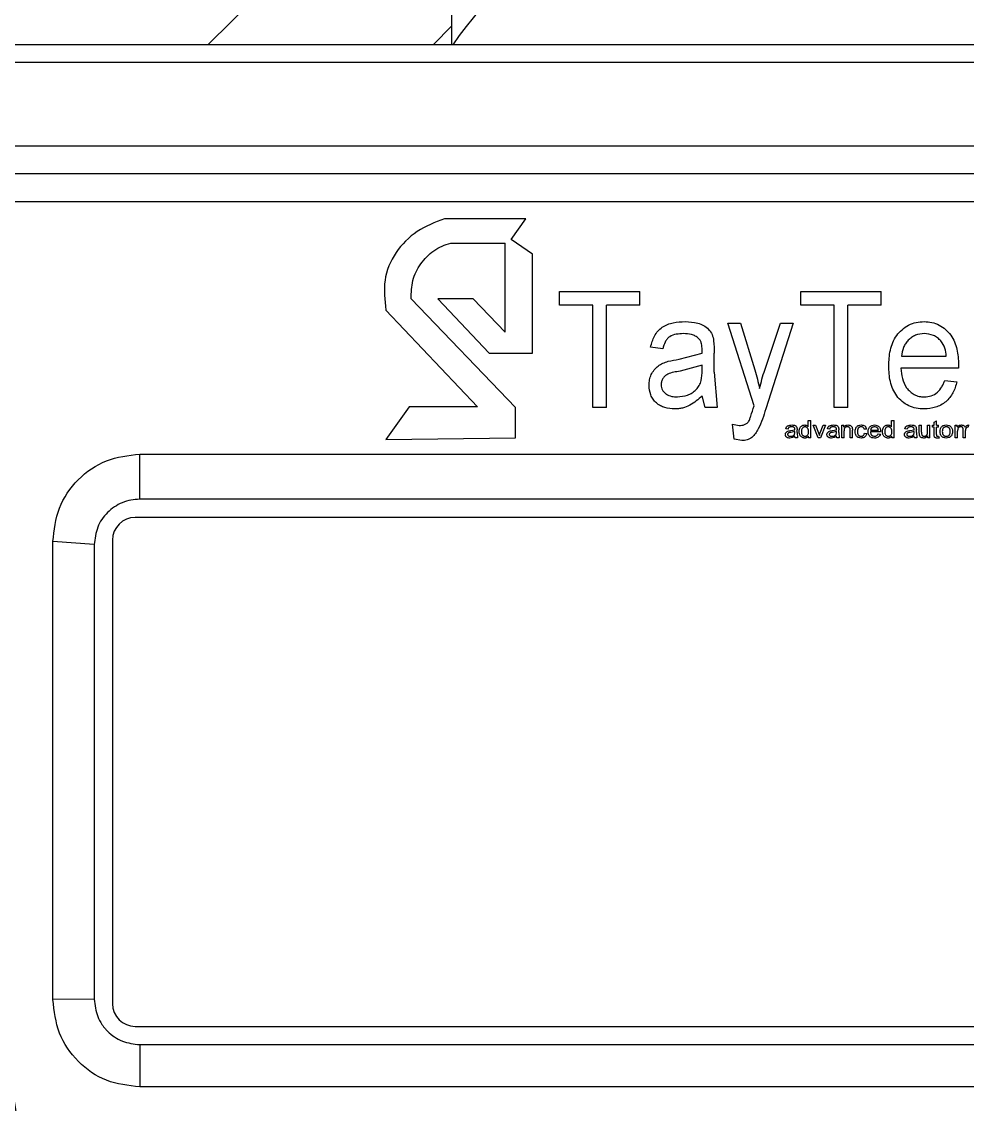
# Model space of a CAD drawing. Extents: x 75 to 2075, y 25 to 1460.
# Drawn here: x 570.6 to 630, y 902.1 to 970.2 of the extents above; entities that cross this region are included whole.
import ezdxf

# ---------------------------------------------------------------- set-up
doc = ezdxf.new("R2010")
doc.units = 0
doc.header["$LTSCALE"] = 5
doc.linetypes.add('SLD-KATı', pattern=[0])
doc.layers.get('0').update_dxf_attribs({"linetype": 'CONTINUOUS'})

msp = doc.modelspace()

# ---------------------------------------------------------------- linework, layer by layer
at = {"color": 7, "linetype": 'SLD-KATı'}
for p, q in [((595.121, 981.556), (582.281, 968.717)), ((597.615, 968.717), (597.615, 969.908)), ((679.424, 968.717), (553.71, 968.717)), ((679.424, 967.591), (553.71, 967.591)), ((567.815, 962.359), (665.319, 962.359)), ((567.815, 960.616), (665.319, 960.616)), ((665.319, 958.841), (567.815, 958.841)), ((602.262, 957.775), (597.138, 957.775)), ((601.338, 956.479), (602.262, 957.775)), ((602.668, 955.55), (601.338, 956.479)), ((597.539, 956.234), (600.963, 956.234)), ((600.963, 950.655), (600.963, 956.234)), ((602.668, 949.329), (602.668, 955.55)), ((604.38, 953.199), (609.431, 953.199)), ((604.38, 952.349), (604.38, 953.199)), ((609.431, 952.349), (609.431, 953.199)), ((619.533, 953.199), (624.584, 953.199)), ((619.533, 952.349), (619.533, 953.199)), ((624.584, 952.349), (624.584, 953.199)), ((601.617, 945.913), (595.052, 952.742)), ((598.956, 952.742), (596.729, 952.742)), ((596.729, 952.742), (599.959, 949.329)), ((600.963, 950.655), (598.956, 952.742)), ((606.477, 952.349), (604.38, 952.349)), ((606.477, 945.913), (606.477, 952.349)), ((609.431, 952.349), (607.335, 952.349)), ((607.335, 945.913), (607.335, 952.349)), ((621.63, 952.349), (619.533, 952.349)), ((621.63, 945.913), (621.63, 952.349)), ((624.584, 952.349), (622.487, 952.349)), ((622.487, 945.913), (622.487, 952.349)), ((593.461, 952.037), (599.226, 945.942)), ((614.959, 951.214), (615.752, 951.214)), ((616.601, 946.012), (614.959, 951.214)), ((615.752, 951.214), (616.644, 948.283)), ((617.271, 948.264), (618.261, 951.214)), ((619.056, 951.214), (617.337, 945.822)), ((618.261, 951.214), (619.056, 951.214)), ((610.861, 949.606), (610.098, 949.7)), ((613.338, 949.322), (613.338, 949.538)), ((599.959, 949.329), (602.668, 949.329)), ((611.885, 948.943), (613.338, 949.322)), ((614.101, 948.125), (614.101, 949.317)), ((625.875, 949.133), (628.682, 949.133)), ((613.338, 948.565), (611.957, 948.186)), ((613.338, 948.249), (613.338, 948.565)), ((614.101, 948.125), (614.291, 945.913)), ((629.444, 948.375), (625.823, 948.375)), ((629.449, 948.609), (629.444, 948.375)), ((628.586, 947.618), (629.349, 947.523)), ((613.529, 945.913), (613.338, 946.644)), ((594.924, 945.942), (593.461, 943.906)), ((599.226, 945.942), (594.924, 945.942)), ((601.617, 944.001), (601.617, 945.913)), ((607.335, 945.913), (606.477, 945.913)), ((614.291, 945.913), (613.529, 945.913)), ((622.487, 945.913), (621.63, 945.913)), ((615.244, 944.87), (615.655, 944.775)), ((615.34, 943.922), (615.244, 944.87)), ((620.008, 945.096), (620.165, 945.096)), ((620.008, 944.699), (620.008, 945.096)), ((620.165, 944.001), (620.165, 945.096)), ((620.317, 944.797), (620.466, 944.797)), ((620.626, 944.001), (620.317, 944.797)), ((620.466, 944.797), (620.647, 944.319)), ((620.753, 944.31), (620.937, 944.797)), ((621.086, 944.797), (620.777, 944.001)), ((620.937, 944.797), (621.086, 944.797)), ((622.11, 944.797), (622.238, 944.797)), ((622.11, 944.001), (622.11, 944.797)), ((622.238, 944.684), (622.238, 944.797)), ((625.24, 945.096), (625.397, 945.096)), ((625.24, 944.699), (625.24, 945.096)), ((625.397, 944.001), (625.397, 945.096)), ((626.984, 944.797), (627.127, 944.797)), ((626.984, 944.306), (626.984, 944.797)), ((627.127, 944.357), (627.127, 944.797)), ((627.499, 944.797), (627.656, 944.797)), ((627.499, 944.372), (627.499, 944.797)), ((627.656, 944.001), (627.656, 944.797)), ((627.813, 944.797), (627.913, 944.797)), ((627.813, 944.684), (627.813, 944.797)), ((627.913, 944.997), (628.056, 945.082)), ((627.913, 944.797), (627.913, 944.997)), ((628.056, 944.797), (628.056, 945.082)), ((628.056, 944.797), (628.199, 944.797)), ((628.199, 944.684), (628.199, 944.797)), ((629.243, 944.797), (629.371, 944.797)), ((629.243, 944.001), (629.243, 944.797)), ((629.371, 944.685), (629.371, 944.797)), ((618.736, 944.556), (618.593, 944.57)), ((618.903, 944.456), (619.165, 944.513)), ((619.165, 944.399), (618.919, 944.342)), ((619.165, 944.513), (619.165, 944.545)), ((619.165, 944.352), (619.165, 944.399)), ((619.193, 944.001), (619.165, 944.111)), ((619.308, 944.333), (619.308, 944.512)), ((619.308, 944.333), (619.336, 944.001)), ((620.023, 944.001), (620.023, 944.108)), ((620.647, 944.319), (620.702, 944.158)), ((620.702, 944.158), (620.753, 944.31)), ((621.352, 944.556), (621.209, 944.57)), ((621.519, 944.456), (621.781, 944.513)), ((621.781, 944.399), (621.535, 944.342)), ((621.781, 944.513), (621.781, 944.545)), ((621.781, 944.352), (621.781, 944.399)), ((621.809, 944.001), (621.781, 944.111)), ((621.924, 944.333), (621.924, 944.512)), ((621.924, 944.333), (621.952, 944.001)), ((622.253, 944.001), (622.253, 944.436)), ((622.638, 944.001), (622.638, 944.485)), ((622.781, 944.001), (622.781, 944.489)), ((623.668, 944.556), (623.525, 944.541)), ((623.539, 944.3), (623.682, 944.286)), ((624.554, 944.371), (623.911, 944.371)), ((623.92, 944.485), (624.411, 944.485)), ((624.397, 944.257), (624.54, 944.243)), ((624.555, 944.406), (624.554, 944.371)), ((625.254, 944.001), (625.254, 944.108)), ((626.226, 944.556), (626.084, 944.57)), ((626.394, 944.456), (626.655, 944.513)), ((626.655, 944.399), (626.41, 944.342)), ((626.655, 944.513), (626.655, 944.545)), ((626.655, 944.352), (626.655, 944.399)), ((626.684, 944.001), (626.655, 944.111)), ((626.798, 944.333), (626.798, 944.512)), ((626.798, 944.333), (626.827, 944.001)), ((627.513, 944.001), (627.513, 944.119)), ((627.913, 944.684), (627.813, 944.684)), ((627.913, 944.229), (627.913, 944.684)), ((628.056, 944.212), (628.056, 944.684)), ((628.199, 944.684), (628.056, 944.684)), ((628.137, 944.101), (628.199, 944.101)), ((628.199, 944.101), (628.228, 943.987)), ((629.386, 944.001), (629.386, 944.414)), ((629.743, 944.001), (629.743, 944.518)), ((629.886, 944.001), (629.886, 944.464)), ((593.461, 943.906), (601.617, 944.001)), ((615.827, 943.827), (615.34, 943.922)), ((619.336, 944.001), (619.193, 944.001)), ((620.165, 944.001), (620.023, 944.001)), ((620.777, 944.001), (620.626, 944.001)), ((621.952, 944.001), (621.809, 944.001)), ((622.253, 944.001), (622.11, 944.001)), ((622.781, 944.001), (622.638, 944.001)), ((625.397, 944.001), (625.254, 944.001)), ((626.827, 944.001), (626.684, 944.001)), ((627.656, 944.001), (627.513, 944.001)), ((628.228, 943.987), (628.118, 943.987)), ((629.386, 944.001), (629.243, 944.001)), ((629.886, 944.001), (629.743, 944.001)), ((577.996, 942.978), (655.139, 942.978)), ((577.996, 940.145), (577.996, 942.978)), ((655.139, 940.145), (577.996, 940.145)), ((655.424, 939.002), (577.71, 939.002)), ((572.538, 908.695), (572.538, 937.479)), ((575.139, 937.288), (572.538, 937.479)), ((575.139, 937.288), (575.139, 908.717)), ((576.281, 937.574), (576.281, 908.431)), ((575.139, 908.717), (572.538, 908.695)), ((577.71, 907.002), (655.424, 907.002)), ((577.996, 905.859), (577.996, 903.197)), ((577.996, 905.859), (655.139, 905.859)), ((655.139, 903.197), (577.996, 903.197))]:
    msp.add_line(p, q, dxfattribs=at)
at = {"color": 8, "linetype": 'SLD-KATı'}
msp.add_line((596.424, 968.717), (597.615, 969.908), dxfattribs=at)
at = {"color": 7, "linetype": 'SLD-KATı'}
for centre, radius, start, end in [((616.567, 955.859), 22.857, 34.22887, 145.77113), ((577.71, 937.574), 1.429, 90, 180), ((577.71, 908.431), 1.429, 180, 270)]:
    msp.add_arc(centre, radius, start, end, dxfattribs=at)
for points, knots in [([(597.615, 969.908), (597.615, 969.943), (597.614, 971.422), (597.447, 974.121), (596.708, 977.648), (595.85, 980.059), (595.229, 981.393), (595.19, 981.47), (595.172, 981.504)], [0, 0, 0, 0, 0.006008, 0.254386, 0.460218, 0.667066, 0.851517, 1, 1, 1, 1]), ([(597.138, 957.775), (596.547, 957.544), (595.365, 957.083), (594.002, 955.715), (593.246, 953.921), (593.389, 952.665), (593.461, 952.037)], [0, 0, 0, 0, 0.250328, 0.500229, 0.750327, 1, 1, 1, 1]), ([(595.052, 952.742), (595.061, 953.131), (595.077, 953.91), (595.613, 954.975), (596.299, 955.681), (596.976, 956.08), (597.353, 956.183), (597.539, 956.234)], [0, 0, 0, 0, 0.249659, 0.499559, 0.749381, 0.87652, 1, 1, 1, 1]), ([(573.59, 869.008), (573.288, 870.874), (571.775, 880.205), (569.518, 894.123), (566.826, 910.727), (564.613, 924.38), (562.397, 938.048), (560.924, 947.137), (560.187, 951.682)], [0, 0, 0, 0, 0.0680479, 0.3403925, 0.5047147, 0.6690369, 0.8345185, 1, 1, 1, 1]), ([(562.053, 952.071), (562.75, 947.763), (564.145, 939.139), (566.772, 922.896), (569.939, 903.323), (573.012, 884.322), (574.847, 872.981), (575.456, 869.214)], [0, 0, 0, 0, 0.156572, 0.313392, 0.587524, 0.862996, 1, 1, 1, 1]), ([(571.724, 868.808), (571.005, 873.233), (569.082, 885.065), (566.843, 898.844), (564.209, 915.058), (561.664, 930.723), (559.435, 944.44), (558.321, 951.298)], [0, 0, 0, 0, 0.161647, 0.432271, 0.49989, 0.749945, 1, 1, 1, 1]), ([(610.098, 949.7), (610.161, 949.943), (610.256, 950.307), (610.542, 950.72), (610.916, 951.055), (611.52, 951.278), (612.019, 951.298), (612.269, 951.309)], [0, 0, 0, 0, 0.249997, 0.375697, 0.5003, 0.749605, 1, 1, 1, 1]), ([(612.269, 951.309), (612.537, 951.297), (612.938, 951.279), (613.437, 951.08), (613.759, 950.84), (613.99, 950.503), (614.086, 949.977), (614.095, 949.581), (614.101, 949.317)], [0, 0, 0, 0, 0.249919, 0.374108, 0.499881, 0.624374, 0.749468, 1, 1, 1, 1]), ([(625.06, 948.52), (625.076, 948.855), (625.106, 949.522), (625.433, 950.319), (625.888, 950.817), (626.305, 951.105), (626.785, 951.281), (627.122, 951.299), (627.291, 951.309)], [0, 0, 0, 0, 0.250303, 0.499494, 0.624629, 0.749722, 0.874798, 1, 1, 1, 1]), ([(627.291, 951.309), (627.454, 951.299), (627.779, 951.281), (628.243, 951.108), (628.645, 950.827), (629.085, 950.348), (629.404, 949.578), (629.434, 948.932), (629.449, 948.609)], [0, 0, 0, 0, 0.12514, 0.250219, 0.375322, 0.500473, 0.749727, 1, 1, 1, 1]), ([(612.159, 950.552), (612.01, 950.546), (611.713, 950.535), (611.345, 950.42), (611.124, 950.216), (610.966, 949.962), (610.903, 949.749), (610.861, 949.606)], [0, 0, 0, 0, 0.250479, 0.499595, 0.625273, 0.749718, 1, 1, 1, 1]), ([(613.117, 950.253), (613.049, 950.306), (612.915, 950.413), (612.588, 950.53), (612.331, 950.543), (612.159, 950.552)], [0, 0, 0, 0, 0.24993, 0.500094, 1, 1, 1, 1]), ([(613.338, 949.538), (613.333, 949.666), (613.324, 949.858), (613.241, 950.105), (613.158, 950.204), (613.117, 950.253)], [0, 0, 0, 0, 0.500319, 0.750458, 1, 1, 1, 1]), ([(627.295, 950.552), (627.108, 950.534), (626.826, 950.508), (626.498, 950.323), (626.283, 950.145), (626.106, 949.928), (625.936, 949.595), (625.899, 949.317), (625.875, 949.133)], [0, 0, 0, 0, 0.249229, 0.374399, 0.499618, 0.62485, 0.750063, 1, 1, 1, 1]), ([(628.341, 950.091), (628.271, 950.16), (628.133, 950.299), (627.79, 950.503), (627.493, 950.532), (627.295, 950.552)], [0, 0, 0, 0, 0.2506818, 0.5012847, 1, 1, 1, 1]), ([(628.682, 949.133), (628.662, 949.306), (628.624, 949.652), (628.435, 949.945), (628.341, 950.091)], [0, 0, 0, 0, 0.501315, 1, 1, 1, 1]), ([(610.003, 947.307), (610.009, 947.423), (610.021, 947.654), (610.131, 947.986), (610.317, 948.282), (610.564, 948.526), (610.865, 948.707), (611.307, 948.856), (611.655, 948.908), (611.885, 948.943)], [0, 0, 0, 0, 0.125039, 0.249949, 0.374678, 0.499802, 0.621923, 0.749803, 1, 1, 1, 1]), ([(611.957, 948.186), (611.683, 948.154), (611.34, 948.113), (610.996, 947.892), (610.863, 947.737), (610.796, 947.581), (610.769, 947.449), (610.767, 947.382), (610.765, 947.348)], [0, 0, 0, 0, 0.499758, 0.625483, 0.749823, 0.874676, 0.937317, 1, 1, 1, 1]), ([(611.779, 946.576), (611.998, 946.596), (612.327, 946.626), (612.717, 946.828), (612.975, 947.029), (613.172, 947.294), (613.321, 947.706), (613.331, 948.032), (613.338, 948.249)], [0, 0, 0, 0, 0.2493582, 0.3745492, 0.4996617, 0.6247337, 0.749763, 1, 1, 1, 1]), ([(616.644, 948.283), (616.701, 948.089), (616.815, 947.701), (616.906, 947.307), (616.952, 947.11)], [0, 0, 0, 0, 0.499997, 1, 1, 1, 1]), ([(616.952, 947.11), (616.998, 947.304), (617.09, 947.693), (617.211, 948.074), (617.271, 948.264)], [0, 0, 0, 0, 0.500001, 1, 1, 1, 1]), ([(627.285, 945.818), (627.119, 945.826), (626.788, 945.842), (626.313, 946.002), (625.893, 946.272), (625.556, 946.63), (625.308, 947.061), (625.099, 947.69), (625.076, 948.191), (625.06, 948.52)], [0, 0, 0, 0, 0.125051, 0.249997, 0.374638, 0.499931, 0.620078, 0.75004, 1, 1, 1, 1]), ([(625.823, 948.375), (625.844, 948.161), (625.887, 947.733), (626.104, 947.225), (626.397, 946.905), (626.662, 946.716), (626.969, 946.595), (627.185, 946.582), (627.294, 946.576)], [0, 0, 0, 0, 0.25026, 0.49965, 0.624794, 0.749864, 0.874889, 1, 1, 1, 1]), ([(629.349, 947.523), (629.278, 947.29), (629.138, 946.824), (628.675, 946.24), (628.019, 945.872), (627.53, 945.836), (627.285, 945.818)], [0, 0, 0, 0, 0.250513, 0.50023, 0.749811, 1, 1, 1, 1]), ([(627.294, 946.576), (627.444, 946.588), (627.743, 946.611), (628.14, 946.849), (628.371, 947.145), (628.508, 947.409), (628.56, 947.548), (628.586, 947.618)], [0, 0, 0, 0, 0.249862, 0.499195, 0.749114, 0.874527, 1, 1, 1, 1]), ([(611.611, 945.818), (611.403, 945.83), (611.091, 945.849), (610.709, 946.016), (610.454, 946.194), (610.246, 946.424), (610.044, 946.789), (610.019, 947.1), (610.003, 947.307)], [0, 0, 0, 0, 0.2498895, 0.3751068, 0.5002483, 0.6254039, 0.7505856, 1, 1, 1, 1]), ([(610.765, 947.348), (610.768, 947.289), (610.774, 947.169), (610.84, 947.002), (610.947, 946.857), (611.132, 946.704), (611.42, 946.592), (611.66, 946.581), (611.779, 946.576)], [0, 0, 0, 0, 0.125224, 0.250185, 0.371663, 0.500358, 0.749706, 1, 1, 1, 1]), ([(613.338, 946.644), (613.093, 946.424), (612.724, 946.093), (612.181, 945.888), (611.858, 945.827), (611.693, 945.821), (611.611, 945.818)], [0, 0, 0, 0, 0.499233, 0.749389, 0.874666, 1, 1, 1, 1]), ([(617.337, 945.822), (617.203, 945.392), (617.036, 944.855), (616.7, 944.269), (616.47, 944.019), (616.165, 943.854), (615.939, 943.836), (615.827, 943.827)], [0, 0, 0, 0, 0.500715, 0.625811, 0.750676, 0.875271, 1, 1, 1, 1]), ([(616.281, 945.06), (616.296, 945.097), (616.337, 945.199), (616.443, 945.517), (616.533, 945.797), (616.601, 946.012)], [0, 0, 0, 0, 0.1212545, 0.3282726, 1, 1, 1, 1]), ([(615.655, 944.775), (615.777, 944.782), (615.96, 944.791), (616.14, 944.905), (616.228, 944.987), (616.263, 945.035), (616.281, 945.06)], [0, 0, 0, 0, 0.499019, 0.749112, 0.874534, 1, 1, 1, 1]), ([(618.593, 944.57), (618.606, 944.61), (618.625, 944.67), (618.682, 944.733), (618.752, 944.779), (618.855, 944.808), (618.939, 944.81), (618.981, 944.812)], [0, 0, 0, 0, 0.249385, 0.373213, 0.499624, 0.749499, 1, 1, 1, 1]), ([(618.981, 944.812), (619.025, 944.81), (619.091, 944.808), (619.175, 944.783), (619.232, 944.752), (619.28, 944.706), (619.306, 944.621), (619.307, 944.556), (619.308, 944.512)], [0, 0, 0, 0, 0.250334, 0.378818, 0.500412, 0.625009, 0.749644, 1, 1, 1, 1]), ([(619.436, 944.399), (619.439, 944.45), (619.444, 944.551), (619.5, 944.669), (619.569, 944.743), (619.634, 944.782), (619.706, 944.807), (619.757, 944.81), (619.784, 944.812)], [0, 0, 0, 0, 0.250136, 0.499488, 0.625151, 0.748837, 0.870208, 1, 1, 1, 1]), ([(619.784, 944.812), (619.805, 944.81), (619.849, 944.808), (619.91, 944.785), (619.965, 944.75), (619.994, 944.717), (620.008, 944.699)], [0, 0, 0, 0, 0.250127, 0.50021, 0.740565, 1, 1, 1, 1]), ([(621.209, 944.57), (621.222, 944.61), (621.241, 944.67), (621.298, 944.733), (621.368, 944.779), (621.471, 944.808), (621.555, 944.81), (621.597, 944.812)], [0, 0, 0, 0, 0.2493818, 0.3731792, 0.4995886, 0.74946, 1, 1, 1, 1]), ([(621.597, 944.812), (621.641, 944.81), (621.707, 944.808), (621.791, 944.783), (621.848, 944.752), (621.896, 944.706), (621.922, 944.621), (621.923, 944.556), (621.924, 944.512)], [0, 0, 0, 0, 0.250301, 0.378789, 0.500422, 0.624995, 0.749633, 1, 1, 1, 1]), ([(622.238, 944.684), (622.254, 944.703), (622.286, 944.743), (622.35, 944.784), (622.423, 944.808), (622.474, 944.81), (622.5, 944.812)], [0, 0, 0, 0, 0.249998, 0.499889, 0.74294, 1, 1, 1, 1]), ([(622.5, 944.812), (622.542, 944.808), (622.605, 944.802), (622.681, 944.766), (622.728, 944.726), (622.759, 944.674), (622.78, 944.593), (622.781, 944.53), (622.781, 944.489)], [0, 0, 0, 0, 0.249491, 0.381596, 0.499583, 0.618195, 0.749552, 1, 1, 1, 1]), ([(622.953, 944.4), (622.956, 944.453), (622.96, 944.534), (623, 944.634), (623.046, 944.699), (623.106, 944.75), (623.201, 944.801), (623.282, 944.807), (623.335, 944.812)], [0, 0, 0, 0, 0.250053, 0.380175, 0.500319, 0.624163, 0.750628, 1, 1, 1, 1]), ([(623.335, 944.812), (623.374, 944.809), (623.451, 944.804), (623.541, 944.762), (623.597, 944.711), (623.642, 944.649), (623.657, 944.594), (623.668, 944.556)], [0, 0, 0, 0, 0.251508, 0.501865, 0.625785, 0.744862, 1, 1, 1, 1]), ([(623.768, 944.393), (623.771, 944.447), (623.776, 944.53), (623.82, 944.631), (623.869, 944.697), (623.932, 944.749), (624.03, 944.8), (624.113, 944.807), (624.168, 944.812)], [0, 0, 0, 0, 0.249926, 0.37799, 0.500171, 0.624035, 0.750549, 1, 1, 1, 1]), ([(624.168, 944.812), (624.221, 944.807), (624.301, 944.8), (624.395, 944.75), (624.456, 944.7), (624.504, 944.636), (624.547, 944.539), (624.552, 944.459), (624.555, 944.406)], [0, 0, 0, 0, 0.2493904, 0.3736221, 0.4998473, 0.6227896, 0.7501158, 1, 1, 1, 1]), ([(624.668, 944.399), (624.671, 944.45), (624.676, 944.551), (624.732, 944.669), (624.801, 944.743), (624.866, 944.782), (624.938, 944.807), (624.989, 944.81), (625.015, 944.812)], [0, 0, 0, 0, 0.250136, 0.499507, 0.625148, 0.748866, 0.870206, 1, 1, 1, 1]), ([(625.015, 944.812), (625.037, 944.81), (625.081, 944.808), (625.142, 944.785), (625.197, 944.75), (625.225, 944.717), (625.24, 944.699)], [0, 0, 0, 0, 0.2501081, 0.5002481, 0.7405854, 1, 1, 1, 1]), ([(626.084, 944.57), (626.096, 944.61), (626.116, 944.67), (626.173, 944.733), (626.243, 944.779), (626.346, 944.808), (626.429, 944.81), (626.471, 944.812)], [0, 0, 0, 0, 0.249385, 0.373212, 0.499623, 0.749457, 1, 1, 1, 1]), ([(626.471, 944.812), (626.515, 944.81), (626.581, 944.808), (626.665, 944.783), (626.723, 944.752), (626.771, 944.706), (626.796, 944.621), (626.797, 944.556), (626.798, 944.512)], [0, 0, 0, 0, 0.250334, 0.378818, 0.500412, 0.625009, 0.749644, 1, 1, 1, 1]), ([(628.285, 944.399), (628.288, 944.453), (628.293, 944.535), (628.334, 944.635), (628.383, 944.699), (628.446, 944.75), (628.542, 944.801), (628.624, 944.807), (628.678, 944.812)], [0, 0, 0, 0, 0.2499509, 0.3777246, 0.5002268, 0.6239424, 0.7505625, 1, 1, 1, 1]), ([(628.678, 944.812), (628.731, 944.807), (628.812, 944.8), (628.907, 944.751), (628.969, 944.702), (629.019, 944.639), (629.063, 944.541), (629.068, 944.461), (629.071, 944.408)], [0, 0, 0, 0, 0.2494534, 0.3737677, 0.4998692, 0.6222682, 0.7501433, 1, 1, 1, 1]), ([(629.371, 944.685), (629.387, 944.704), (629.418, 944.743), (629.481, 944.782), (629.551, 944.807), (629.601, 944.81), (629.626, 944.812)], [0, 0, 0, 0, 0.249979, 0.499914, 0.743858, 1, 1, 1, 1]), ([(629.626, 944.812), (629.651, 944.811), (629.7, 944.808), (629.77, 944.785), (629.831, 944.741), (629.853, 944.697), (629.864, 944.675)], [0, 0, 0, 0, 0.2506459, 0.5008188, 0.7503828, 1, 1, 1, 1]), ([(629.864, 944.675), (629.88, 944.696), (629.913, 944.735), (629.976, 944.779), (630.048, 944.807), (630.1, 944.81), (630.125, 944.812)], [0, 0, 0, 0, 0.2544396, 0.5000283, 0.7498979, 1, 1, 1, 1]), ([(618.564, 944.21), (618.566, 944.23), (618.568, 944.268), (618.593, 944.322), (618.63, 944.366), (618.692, 944.412), (618.787, 944.442), (618.864, 944.451), (618.903, 944.456)], [0, 0, 0, 0, 0.124996, 0.249849, 0.370772, 0.499926, 0.742063, 1, 1, 1, 1]), ([(618.854, 943.987), (618.82, 943.988), (618.751, 943.992), (618.669, 944.025), (618.616, 944.069), (618.586, 944.11), (618.567, 944.159), (618.565, 944.193), (618.564, 944.21)], [0, 0, 0, 0, 0.250166, 0.499651, 0.62666, 0.749769, 0.872546, 1, 1, 1, 1]), ([(618.919, 944.342), (618.874, 944.338), (618.816, 944.332), (618.753, 944.302), (618.728, 944.279), (618.711, 944.25), (618.709, 944.228), (618.707, 944.217)], [0, 0, 0, 0, 0.5005882, 0.6374183, 0.758644, 0.8753842, 1, 1, 1, 1]), ([(618.707, 944.217), (618.708, 944.207), (618.71, 944.188), (618.723, 944.161), (618.744, 944.139), (618.776, 944.119), (618.825, 944.104), (618.865, 944.102), (618.888, 944.101)], [0, 0, 0, 0, 0.12283, 0.240297, 0.362734, 0.499444, 0.71695, 1, 1, 1, 1]), ([(618.961, 944.698), (618.933, 944.697), (618.884, 944.695), (618.826, 944.679), (618.79, 944.655), (618.758, 944.618), (618.745, 944.582), (618.736, 944.556)], [0, 0, 0, 0, 0.283078, 0.500407, 0.605939, 0.720747, 1, 1, 1, 1]), ([(619.165, 944.111), (619.119, 944.076), (619.026, 944.006), (618.911, 943.993), (618.854, 943.987)], [0, 0, 0, 0, 0.50067, 1, 1, 1, 1]), ([(618.888, 944.101), (618.924, 944.103), (618.995, 944.109), (619.078, 944.149), (619.128, 944.199), (619.161, 944.262), (619.163, 944.316), (619.165, 944.352)], [0, 0, 0, 0, 0.252544, 0.504366, 0.624362, 0.748755, 1, 1, 1, 1]), ([(619.127, 944.653), (619.115, 944.661), (619.09, 944.678), (619.034, 944.695), (618.99, 944.697), (618.961, 944.698)], [0, 0, 0, 0, 0.249856, 0.500058, 1, 1, 1, 1]), ([(619.165, 944.545), (619.164, 944.565), (619.162, 944.595), (619.147, 944.632), (619.133, 944.646), (619.127, 944.653)], [0, 0, 0, 0, 0.500416, 0.754354, 1, 1, 1, 1]), ([(619.796, 943.987), (619.77, 943.988), (619.719, 943.991), (619.646, 944.017), (619.58, 944.058), (619.525, 944.111), (619.481, 944.175), (619.444, 944.271), (619.439, 944.348), (619.436, 944.399)], [0, 0, 0, 0, 0.125059, 0.250034, 0.372505, 0.500213, 0.622987, 0.750287, 1, 1, 1, 1]), ([(619.795, 944.698), (619.778, 944.697), (619.743, 944.694), (619.695, 944.672), (619.654, 944.641), (619.613, 944.589), (619.584, 944.506), (619.581, 944.437), (619.579, 944.399)], [0, 0, 0, 0, 0.126952, 0.249935, 0.374201, 0.500273, 0.718962, 1, 1, 1, 1]), ([(619.579, 944.399), (619.581, 944.364), (619.584, 944.294), (619.615, 944.21), (619.661, 944.157), (619.703, 944.126), (619.753, 944.105), (619.788, 944.102), (619.806, 944.101)], [0, 0, 0, 0, 0.25034, 0.499553, 0.622141, 0.750045, 0.870154, 1, 1, 1, 1]), ([(620.027, 944.384), (620.025, 944.421), (620.023, 944.494), (619.994, 944.583), (619.948, 944.641), (619.904, 944.673), (619.851, 944.694), (619.815, 944.697), (619.795, 944.698)], [0, 0, 0, 0, 0.250404, 0.49979, 0.624729, 0.750099, 0.869099, 1, 1, 1, 1]), ([(620.023, 944.108), (620.009, 944.09), (619.983, 944.054), (619.926, 944.016), (619.863, 943.991), (619.818, 943.988), (619.796, 943.987)], [0, 0, 0, 0, 0.250053, 0.499893, 0.749939, 1, 1, 1, 1]), ([(619.806, 944.101), (619.823, 944.102), (619.857, 944.105), (619.904, 944.123), (619.945, 944.153), (619.991, 944.203), (620.022, 944.283), (620.025, 944.35), (620.027, 944.384)], [0, 0, 0, 0, 0.128594, 0.247627, 0.375899, 0.500408, 0.749676, 1, 1, 1, 1]), ([(621.18, 944.21), (621.182, 944.23), (621.184, 944.268), (621.209, 944.322), (621.246, 944.366), (621.308, 944.412), (621.403, 944.442), (621.48, 944.451), (621.519, 944.456)], [0, 0, 0, 0, 0.124991, 0.249844, 0.370768, 0.499924, 0.742061, 1, 1, 1, 1]), ([(621.47, 943.987), (621.435, 943.988), (621.367, 943.992), (621.285, 944.025), (621.232, 944.069), (621.202, 944.11), (621.183, 944.159), (621.181, 944.193), (621.18, 944.21)], [0, 0, 0, 0, 0.2501671, 0.4996535, 0.6266639, 0.749773, 0.8725508, 1, 1, 1, 1]), ([(621.535, 944.342), (621.49, 944.338), (621.432, 944.332), (621.369, 944.302), (621.344, 944.279), (621.327, 944.25), (621.325, 944.228), (621.323, 944.217)], [0, 0, 0, 0, 0.5005882, 0.6374183, 0.758644, 0.8753842, 1, 1, 1, 1]), ([(621.323, 944.217), (621.324, 944.207), (621.326, 944.188), (621.339, 944.161), (621.36, 944.139), (621.392, 944.119), (621.441, 944.104), (621.481, 944.102), (621.504, 944.101)], [0, 0, 0, 0, 0.122832, 0.2403, 0.3628, 0.499437, 0.716945, 1, 1, 1, 1]), ([(621.577, 944.698), (621.549, 944.697), (621.5, 944.695), (621.442, 944.679), (621.406, 944.655), (621.374, 944.618), (621.361, 944.582), (621.352, 944.556)], [0, 0, 0, 0, 0.283081, 0.500413, 0.605886, 0.720743, 1, 1, 1, 1]), ([(621.781, 944.111), (621.735, 944.076), (621.642, 944.006), (621.527, 943.993), (621.47, 943.987)], [0, 0, 0, 0, 0.500639, 1, 1, 1, 1]), ([(621.504, 944.101), (621.54, 944.103), (621.611, 944.109), (621.694, 944.149), (621.744, 944.199), (621.777, 944.262), (621.779, 944.316), (621.781, 944.352)], [0, 0, 0, 0, 0.252536, 0.504394, 0.624351, 0.748763, 1, 1, 1, 1]), ([(621.743, 944.653), (621.73, 944.661), (621.706, 944.678), (621.65, 944.695), (621.606, 944.697), (621.577, 944.698)], [0, 0, 0, 0, 0.249855, 0.499939, 1, 1, 1, 1]), ([(621.781, 944.545), (621.78, 944.565), (621.778, 944.595), (621.763, 944.632), (621.749, 944.646), (621.743, 944.653)], [0, 0, 0, 0, 0.500406, 0.754254, 1, 1, 1, 1]), ([(622.469, 944.698), (622.451, 944.697), (622.416, 944.695), (622.368, 944.68), (622.328, 944.656), (622.295, 944.623), (622.274, 944.582), (622.256, 944.519), (622.254, 944.469), (622.253, 944.436)], [0, 0, 0, 0, 0.140555, 0.266371, 0.383638, 0.499923, 0.617603, 0.740604, 1, 1, 1, 1]), ([(622.638, 944.485), (622.638, 944.511), (622.637, 944.551), (622.626, 944.602), (622.608, 944.637), (622.583, 944.663), (622.551, 944.683), (622.512, 944.695), (622.484, 944.697), (622.469, 944.698)], [0, 0, 0, 0, 0.2503684, 0.3847446, 0.5001551, 0.6155797, 0.7324094, 0.8584584, 1, 1, 1, 1]), ([(623.33, 943.987), (623.276, 943.992), (623.196, 943.999), (623.103, 944.05), (623.044, 944.103), (622.999, 944.168), (622.96, 944.267), (622.956, 944.347), (622.953, 944.4)], [0, 0, 0, 0, 0.24927, 0.374814, 0.499673, 0.62151, 0.749939, 1, 1, 1, 1]), ([(623.336, 944.698), (623.317, 944.697), (623.281, 944.694), (623.229, 944.677), (623.184, 944.649), (623.147, 944.61), (623.12, 944.563), (623.1, 944.493), (623.097, 944.438), (623.096, 944.402)], [0, 0, 0, 0, 0.130236, 0.250228, 0.374104, 0.497673, 0.620707, 0.748505, 1, 1, 1, 1]), ([(623.096, 944.402), (623.097, 944.366), (623.1, 944.295), (623.129, 944.207), (623.178, 944.153), (623.222, 944.122), (623.274, 944.104), (623.31, 944.102), (623.33, 944.101)], [0, 0, 0, 0, 0.250442, 0.499693, 0.623354, 0.749997, 0.867443, 1, 1, 1, 1]), ([(623.33, 944.101), (623.357, 944.103), (623.397, 944.106), (623.445, 944.131), (623.486, 944.163), (623.522, 944.22), (623.533, 944.272), (623.539, 944.3)], [0, 0, 0, 0, 0.252388, 0.378657, 0.502545, 0.731607, 1, 1, 1, 1]), ([(623.682, 944.286), (623.672, 944.244), (623.658, 944.182), (623.612, 944.111), (623.553, 944.052), (623.459, 943.998), (623.374, 943.991), (623.33, 943.987)], [0, 0, 0, 0, 0.250061, 0.374597, 0.500628, 0.73973, 1, 1, 1, 1]), ([(623.525, 944.541), (623.518, 944.563), (623.505, 944.605), (623.463, 944.658), (623.404, 944.692), (623.359, 944.696), (623.336, 944.698)], [0, 0, 0, 0, 0.2505788, 0.5003572, 0.7432609, 1, 1, 1, 1]), ([(624.168, 943.987), (624.114, 943.991), (624.033, 943.997), (623.934, 944.044), (623.871, 944.094), (623.821, 944.158), (623.776, 944.257), (623.771, 944.339), (623.768, 944.393)], [0, 0, 0, 0, 0.2495844, 0.3748483, 0.4999864, 0.6230077, 0.7501768, 1, 1, 1, 1]), ([(623.911, 944.371), (623.915, 944.336), (623.921, 944.284), (623.949, 944.22), (623.981, 944.178), (624.02, 944.145), (624.081, 944.109), (624.134, 944.104), (624.169, 944.101)], [0, 0, 0, 0, 0.250108, 0.376944, 0.50055, 0.623804, 0.746201, 1, 1, 1, 1]), ([(624.168, 944.698), (624.138, 944.695), (624.077, 944.691), (624.009, 944.653), (623.966, 944.611), (623.932, 944.56), (623.925, 944.515), (623.92, 944.485)], [0, 0, 0, 0, 0.252802, 0.499714, 0.626686, 0.750342, 1, 1, 1, 1]), ([(624.351, 944.629), (624.324, 944.649), (624.271, 944.691), (624.203, 944.696), (624.168, 944.698)], [0, 0, 0, 0, 0.499468, 1, 1, 1, 1]), ([(624.54, 944.243), (624.525, 944.205), (624.497, 944.128), (624.405, 944.042), (624.291, 943.994), (624.209, 943.989), (624.168, 943.987)], [0, 0, 0, 0, 0.250054, 0.499568, 0.749515, 1, 1, 1, 1]), ([(624.169, 944.101), (624.194, 944.102), (624.244, 944.105), (624.312, 944.137), (624.365, 944.19), (624.386, 944.235), (624.397, 944.257)], [0, 0, 0, 0, 0.250283, 0.499909, 0.749679, 1, 1, 1, 1]), ([(624.411, 944.485), (624.407, 944.511), (624.401, 944.55), (624.378, 944.599), (624.36, 944.619), (624.351, 944.629)], [0, 0, 0, 0, 0.500058, 0.749605, 1, 1, 1, 1]), ([(625.028, 943.987), (625.002, 943.988), (624.951, 943.991), (624.878, 944.017), (624.812, 944.058), (624.757, 944.111), (624.713, 944.175), (624.676, 944.271), (624.671, 944.348), (624.668, 944.399)], [0, 0, 0, 0, 0.1250265, 0.2500033, 0.3725056, 0.5002164, 0.6229729, 0.7502879, 1, 1, 1, 1]), ([(625.027, 944.698), (625.01, 944.697), (624.975, 944.694), (624.927, 944.672), (624.886, 944.641), (624.845, 944.589), (624.816, 944.506), (624.813, 944.437), (624.811, 944.399)], [0, 0, 0, 0, 0.126953, 0.24989, 0.374199, 0.500272, 0.718964, 1, 1, 1, 1]), ([(624.811, 944.399), (624.813, 944.364), (624.816, 944.294), (624.847, 944.21), (624.893, 944.157), (624.935, 944.126), (624.984, 944.105), (625.02, 944.102), (625.038, 944.101)], [0, 0, 0, 0, 0.250341, 0.49958, 0.622138, 0.750085, 0.870151, 1, 1, 1, 1]), ([(625.259, 944.384), (625.257, 944.421), (625.255, 944.494), (625.226, 944.583), (625.18, 944.641), (625.135, 944.673), (625.083, 944.694), (625.047, 944.697), (625.027, 944.698)], [0, 0, 0, 0, 0.250395, 0.499792, 0.624698, 0.750105, 0.869102, 1, 1, 1, 1]), ([(625.254, 944.108), (625.241, 944.09), (625.214, 944.054), (625.158, 944.016), (625.095, 943.991), (625.05, 943.988), (625.028, 943.987)], [0, 0, 0, 0, 0.249998, 0.499898, 0.749864, 1, 1, 1, 1]), ([(625.038, 944.101), (625.055, 944.102), (625.088, 944.105), (625.136, 944.123), (625.177, 944.153), (625.223, 944.203), (625.254, 944.283), (625.257, 944.35), (625.259, 944.384)], [0, 0, 0, 0, 0.128642, 0.247622, 0.37589, 0.50043, 0.749689, 1, 1, 1, 1]), ([(626.055, 944.21), (626.056, 944.23), (626.059, 944.268), (626.083, 944.322), (626.121, 944.366), (626.183, 944.412), (626.277, 944.442), (626.354, 944.451), (626.394, 944.456)], [0, 0, 0, 0, 0.125001, 0.24986, 0.370788, 0.499948, 0.742052, 1, 1, 1, 1]), ([(626.344, 943.987), (626.31, 943.988), (626.241, 943.992), (626.16, 944.025), (626.107, 944.069), (626.076, 944.11), (626.058, 944.159), (626.056, 944.193), (626.055, 944.21)], [0, 0, 0, 0, 0.250178, 0.499627, 0.626643, 0.749757, 0.87254, 1, 1, 1, 1]), ([(626.41, 944.342), (626.364, 944.338), (626.306, 944.332), (626.244, 944.302), (626.218, 944.279), (626.202, 944.25), (626.199, 944.228), (626.198, 944.217)], [0, 0, 0, 0, 0.500581, 0.637409, 0.758633, 0.875372, 1, 1, 1, 1]), ([(626.198, 944.217), (626.199, 944.207), (626.201, 944.188), (626.214, 944.161), (626.234, 944.139), (626.266, 944.119), (626.316, 944.104), (626.356, 944.102), (626.378, 944.101)], [0, 0, 0, 0, 0.122842, 0.240307, 0.362743, 0.499451, 0.716953, 1, 1, 1, 1]), ([(626.451, 944.698), (626.424, 944.697), (626.375, 944.695), (626.317, 944.679), (626.281, 944.655), (626.249, 944.618), (626.236, 944.582), (626.226, 944.556)], [0, 0, 0, 0, 0.2830694, 0.5003919, 0.6059204, 0.7207251, 1, 1, 1, 1]), ([(626.655, 944.111), (626.609, 944.076), (626.517, 944.006), (626.402, 943.993), (626.344, 943.987)], [0, 0, 0, 0, 0.500639, 1, 1, 1, 1]), ([(626.378, 944.101), (626.414, 944.103), (626.486, 944.109), (626.568, 944.149), (626.619, 944.199), (626.652, 944.262), (626.654, 944.316), (626.655, 944.352)], [0, 0, 0, 0, 0.252544, 0.504366, 0.624362, 0.748755, 1, 1, 1, 1]), ([(626.617, 944.653), (626.605, 944.661), (626.581, 944.678), (626.524, 944.695), (626.48, 944.697), (626.451, 944.698)], [0, 0, 0, 0, 0.249856, 0.500058, 1, 1, 1, 1]), ([(626.655, 944.545), (626.654, 944.565), (626.653, 944.595), (626.637, 944.632), (626.624, 944.646), (626.617, 944.653)], [0, 0, 0, 0, 0.500416, 0.754354, 1, 1, 1, 1]), ([(627.259, 943.987), (627.218, 943.99), (627.156, 943.995), (627.084, 944.033), (627.039, 944.072), (627.007, 944.125), (626.987, 944.204), (626.985, 944.266), (626.984, 944.306)], [0, 0, 0, 0, 0.249398, 0.375649, 0.49977, 0.61364, 0.749536, 1, 1, 1, 1]), ([(627.127, 944.357), (627.128, 944.32), (627.129, 944.262), (627.139, 944.189), (627.168, 944.146), (627.203, 944.12), (627.244, 944.103), (627.274, 944.102), (627.289, 944.101)], [0, 0, 0, 0, 0.313687, 0.500315, 0.621382, 0.749909, 0.870264, 1, 1, 1, 1]), ([(627.513, 944.119), (627.498, 944.1), (627.467, 944.061), (627.405, 944.018), (627.334, 943.991), (627.284, 943.988), (627.259, 943.987)], [0, 0, 0, 0, 0.250144, 0.500043, 0.749901, 1, 1, 1, 1]), ([(627.289, 944.101), (627.318, 944.103), (627.362, 944.107), (627.414, 944.136), (627.435, 944.155), (627.446, 944.166)], [0, 0, 0, 0, 0.499077, 0.73811, 1, 1, 1, 1]), ([(627.446, 944.166), (627.457, 944.181), (627.478, 944.21), (627.496, 944.281), (627.497, 944.335), (627.499, 944.372)], [0, 0, 0, 0, 0.24968, 0.499532, 1, 1, 1, 1]), ([(628.118, 943.987), (628.087, 943.988), (628.038, 943.99), (627.98, 944.015), (627.949, 944.04), (627.924, 944.079), (627.914, 944.143), (627.914, 944.198), (627.913, 944.229)], [0, 0, 0, 0, 0.249916, 0.380601, 0.499921, 0.558292, 0.749364, 1, 1, 1, 1]), ([(628.056, 944.212), (628.056, 944.198), (628.056, 944.169), (628.064, 944.142), (628.069, 944.128)], [0, 0, 0, 0, 0.497833, 1, 1, 1, 1]), ([(628.069, 944.128), (628.073, 944.123), (628.081, 944.113), (628.105, 944.103), (628.124, 944.101), (628.137, 944.101)], [0, 0, 0, 0, 0.250085, 0.500256, 1, 1, 1, 1]), ([(628.678, 943.987), (628.624, 943.991), (628.543, 943.998), (628.447, 944.049), (628.384, 944.099), (628.335, 944.164), (628.293, 944.264), (628.288, 944.346), (628.285, 944.399)], [0, 0, 0, 0, 0.249408, 0.373956, 0.49984, 0.621329, 0.750086, 1, 1, 1, 1]), ([(628.674, 944.698), (628.655, 944.697), (628.618, 944.694), (628.566, 944.676), (628.521, 944.646), (628.484, 944.608), (628.456, 944.561), (628.432, 944.492), (628.43, 944.436), (628.428, 944.4)], [0, 0, 0, 0, 0.130992, 0.253645, 0.374441, 0.499986, 0.617314, 0.750052, 1, 1, 1, 1]), ([(628.428, 944.4), (628.43, 944.363), (628.432, 944.306), (628.456, 944.236), (628.485, 944.189), (628.525, 944.15), (628.572, 944.122), (628.625, 944.104), (628.662, 944.102), (628.682, 944.101)], [0, 0, 0, 0, 0.249853, 0.380085, 0.499897, 0.624281, 0.749061, 0.868662, 1, 1, 1, 1]), ([(628.928, 944.4), (628.926, 944.437), (628.924, 944.493), (628.9, 944.563), (628.871, 944.61), (628.831, 944.649), (628.784, 944.677), (628.731, 944.695), (628.694, 944.697), (628.674, 944.698)], [0, 0, 0, 0, 0.249855, 0.379426, 0.499897, 0.623925, 0.748927, 0.868697, 1, 1, 1, 1]), ([(629.071, 944.408), (629.068, 944.353), (629.064, 944.27), (629.024, 944.168), (628.976, 944.102), (628.914, 944.05), (628.816, 943.998), (628.733, 943.991), (628.678, 943.987)], [0, 0, 0, 0, 0.2500538, 0.3786178, 0.5003002, 0.6235277, 0.7486877, 1, 1, 1, 1]), ([(628.682, 944.101), (628.701, 944.102), (628.738, 944.105), (628.789, 944.123), (628.835, 944.153), (628.873, 944.191), (628.9, 944.238), (628.924, 944.307), (628.926, 944.362), (628.928, 944.4)], [0, 0, 0, 0, 0.130014, 0.252335, 0.373431, 0.499919, 0.620167, 0.742053, 1, 1, 1, 1]), ([(629.596, 944.698), (629.577, 944.697), (629.541, 944.694), (629.492, 944.677), (629.451, 944.65), (629.414, 944.602), (629.39, 944.52), (629.387, 944.453), (629.386, 944.414)], [0, 0, 0, 0, 0.140809, 0.265562, 0.382147, 0.500157, 0.707755, 1, 1, 1, 1]), ([(629.743, 944.518), (629.742, 944.544), (629.74, 944.588), (629.721, 944.641), (629.692, 944.671), (629.653, 944.693), (629.619, 944.696), (629.596, 944.698)], [0, 0, 0, 0, 0.289049, 0.499975, 0.623249, 0.748813, 1, 1, 1, 1]), ([(630.095, 944.698), (630.065, 944.695), (630.019, 944.691), (629.966, 944.663), (629.933, 944.632), (629.909, 944.595), (629.89, 944.538), (629.887, 944.493), (629.886, 944.464)], [0, 0, 0, 0, 0.250522, 0.377327, 0.499875, 0.622086, 0.748617, 1, 1, 1, 1]), ([(572.538, 937.479), (572.619, 938.198), (572.783, 939.635), (574.038, 941.45), (575.841, 942.727), (577.277, 942.894), (577.996, 942.978)], [0, 0, 0, 0, 0.250862, 0.50101, 0.750322, 1, 1, 1, 1]), ([(577.996, 940.145), (577.81, 940.135), (577.434, 940.113), (576.714, 939.887), (575.923, 939.357), (575.267, 938.407), (575.181, 937.661), (575.139, 937.288)], [0, 0, 0, 0, 0.123832, 0.25033, 0.499326, 0.749366, 1, 1, 1, 1]), ([(577.996, 903.197), (577.28, 903.28), (575.848, 903.445), (574.046, 904.717), (572.784, 906.534), (572.62, 907.973), (572.538, 908.695)], [0, 0, 0, 0, 0.24914, 0.498565, 0.748587, 1, 1, 1, 1]), ([(575.139, 908.717), (575.18, 908.341), (575.242, 907.778), (575.575, 907.177), (575.801, 906.879), (576.182, 906.472), (576.874, 905.987), (577.622, 905.902), (577.996, 905.859)], [0, 0, 0, 0, 0.250221, 0.375726, 0.455615, 0.500926, 0.750377, 1, 1, 1, 1])]:
    msp.add_open_spline(points, degree=3, knots=knots, dxfattribs=at)

doc.saveas('drawing.dxf')
